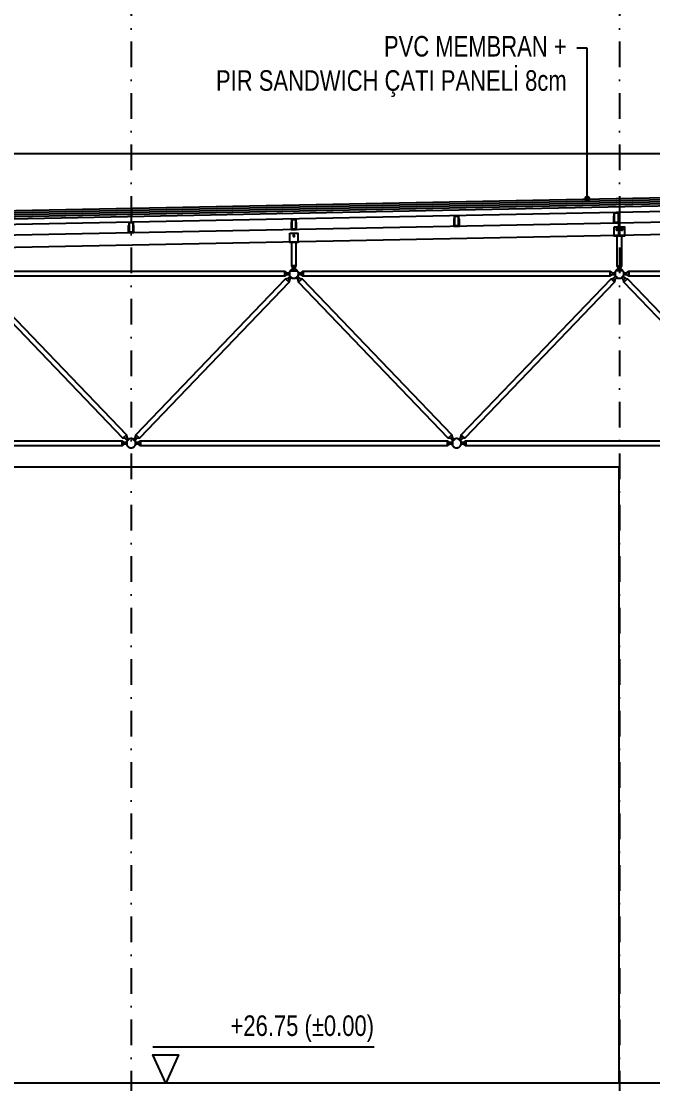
# Model space of a CAD drawing. Header units: centimetres. Extents: x 26569 to 160723, y -3143 to 14565.
# Drawn here: x 93445 to 94060, y -1607 to -573 of the extents above; entities that cross this region are included whole.
import ezdxf
from ezdxf import colors
from ezdxf.entities.mleader import LeaderData, LeaderLine
from ezdxf.math import Vec2, Vec3

# ---------------------------------------------------------------- set-up
doc = ezdxf.new("R2010")
doc.units = ezdxf.units.CM
doc.header["$LTSCALE"] = 100
doc.linetypes.add('DASHDOT2', pattern=[0.5, 0.25, -0.125, 0, -0.125])
doc.linetypes.add('HIDDEN', pattern=[9.525, 6.35, -3.175])
for name, color, linetype in [('A-ANNO-DIMS', 187, 'Continuous'), ('A-ANNO-GRID', 155, 'DASHDOT2'), ('A-ELEV-01', 255, 'Continuous'), ('A-ELEV-02', 253, 'Continuous'), ('A-FNSH-TILE', 63, 'Continuous'), ('A-WALL-INSL', 249, 'Continuous'), ('A-WALL-SNWPNL', 200, 'Continuous'), ('S-STEL', 3, 'Continuous')]:
    doc.layers.add(name, color=color, linetype=linetype)
doc.styles.add('Fields_100', font='act_simplex.shx', dxfattribs={"width": 0.8, "height": 20})
doc.linetypes.add('BATTING', pattern='A,0.00254,-2.54,[134,ltypeshp.shx,S=2.54,R=0,X=-2.54,Y=0],-5.08,[134,ltypeshp.shx,S=2.54,R=180,X=2.54,Y=0],-2.54', length=10.16254)

# ---------------------------------------------------------------- blocks, each defined once
blk = doc.blocks.new('_Dot')
at = {"color": 0, "linetype": 'ByBlock', "lineweight": -2}
blk.add_line((-0.5, 0), (-1, 0), dxfattribs=at)
at = {"color": 0, "linetype": 'ByBlock', "const_width": 0.5}
blk.add_lwpolyline([(-0.25, 0, 1), (0.25, 0, 1)], format="xyb", close=True, dxfattribs=at)

msp = doc.modelspace()

# ---------------------------------------------------------------- linework, layer by layer
msp.add_line((94027.08, -1606.52), (94027.08, -1006.52))
at = {"elevation": 0}
msp.add_lwpolyline([(92647.08, -1006.52), (94027.08, -1006.52)], dxfattribs=at)
at = {"layer": 'A-ANNO-DIMS', "elevation": 0}
msp.add_lwpolyline([(93788.42, -1571.52), (93573.28, -1571.52)], dxfattribs=at)
msp.add_lwpolyline([(93585.78, -1606.52), (93573.28, -1579.02), (93598.28, -1579.02)], close=True, dxfattribs=at)
at = {"layer": 'A-ANNO-GRID'}
for p, q in [((93552.1, -91.6), (93552.1, -1660.07)), ((94027.1, -91.6), (94027.1, -1660.07))]:
    msp.add_line(p, q, dxfattribs=at)
at = {"layer": 'A-ELEV-01'}
for points in [[(95452.08, -730.52), (92677.08, -786.02)], [(95293.24, -744), (92756.4, -794.74)], [(95293.24, -756), (92756.4, -806.74)], [(94026.58, -772.83), (94026.58, -769.33)], [(94027.58, -772.83), (94027.58, -769.33)]]:
    msp.add_lwpolyline(points, dxfattribs=at)
at = {"layer": 'A-ELEV-01', "linetype": 'HIDDEN', "ltscale": 0.05}
for points in [[(94026.58, -781.34), (94026.58, -772.83)], [(94027.58, -781.31), (94027.58, -772.83)]]:
    msp.add_lwpolyline(points, dxfattribs=at)
at = {"layer": 'A-ELEV-02'}
msp.add_line((92542.48, -701.52), (98361.68, -701.52), dxfattribs=at)
for points in [[(93866.64, -772.19), (93870.84, -772.19), (93870.84, -765.19), (93871.14, -765.19), (93871.14, -772.49), (93866.34, -772.49), (93866.34, -765.19), (93866.64, -765.19)], [(94022.08, -769.03), (94026.28, -769.03), (94026.28, -762.03), (94026.58, -762.03), (94026.58, -769.33), (94021.78, -769.33), (94021.78, -762.03), (94022.08, -762.03)], [(93549.98, -778.52), (93554.18, -778.52), (93554.18, -771.52), (93554.48, -771.52), (93554.48, -778.82), (93549.68, -778.82), (93549.68, -771.52), (93549.98, -771.52)], [(93708.31, -775.35), (93712.51, -775.35), (93712.51, -768.35), (93712.81, -768.35), (93712.81, -775.65), (93708.01, -775.65), (93708.01, -768.35), (93708.31, -768.35)], [(94022.08, -772.83), (94032.08, -772.83), (94032.08, -781.83), (94022.08, -781.83)], [(94025.28, -775.33), (94025.28, -775.31), (94025.27, -775.29), (94025.27, -775.28), (94025.27, -775.26), (94025.27, -775.25), (94025.27, -775.23), (94025.27, -775.21), (94025.26, -775.2), (94025.26, -775.18), (94025.26, -775.17), (94025.25, -775.15), (94025.25, -775.13), (94025.24, -775.12), (94025.24, -775.1), (94025.23, -775.08), (94025.23, -775.07), (94025.22, -775.05), (94025.21, -775.04), (94025.21, -775.02), (94025.2, -775), (94025.19, -774.99), (94025.18, -774.97), (94025.17, -774.96), (94025.16, -774.94), (94025.15, -774.93), (94025.14, -774.91), (94025.13, -774.9), (94025.12, -774.88), (94025.11, -774.87), (94025.1, -774.86), (94025.08, -774.84), (94025.07, -774.83), (94025.06, -774.82), (94025.04, -774.81), (94025.03, -774.79), (94025.02, -774.78), (94025, -774.77), (94024.99, -774.76), (94024.97, -774.75), (94024.96, -774.74), (94024.94, -774.73), (94024.93, -774.72), (94024.91, -774.71), (94024.9, -774.7), (94024.88, -774.7), (94024.87, -774.69), (94024.85, -774.68), (94024.83, -774.68), (94024.82, -774.67), (94024.8, -774.66), (94024.78, -774.66), (94024.77, -774.65), (94024.75, -774.65), (94024.74, -774.64), (94024.72, -774.64), (94024.7, -774.64), (94024.69, -774.63), (94024.67, -774.63), (94024.65, -774.63), (94024.64, -774.63), (94024.62, -774.63), (94024.61, -774.63), (94024.59, -774.63), (94024.58, -774.63), (94024.56, -774.63), (94024.54, -774.63), (94024.53, -774.63), (94024.51, -774.63), (94024.5, -774.63), (94024.48, -774.63), (94024.46, -774.63), (94024.45, -774.64), (94024.43, -774.64), (94024.42, -774.64), (94024.4, -774.65), (94024.38, -774.65), (94024.37, -774.66), (94024.35, -774.66), (94024.33, -774.67), (94024.32, -774.68), (94024.3, -774.68), (94024.29, -774.69), (94024.27, -774.7), (94024.25, -774.7), (94024.24, -774.71), (94024.22, -774.72), (94024.21, -774.73), (94024.19, -774.74), (94024.18, -774.75), (94024.16, -774.76), (94024.15, -774.77), (94024.13, -774.78), (94024.12, -774.79), (94024.11, -774.81), (94024.09, -774.82), (94024.08, -774.83), (94024.07, -774.84), (94024.06, -774.86), (94024.04, -774.87), (94024.03, -774.88), (94024.02, -774.9), (94024.01, -774.91), (94024, -774.93), (94023.99, -774.94), (94023.98, -774.96), (94023.97, -774.97), (94023.96, -774.99), (94023.95, -775), (94023.95, -775.02), (94023.94, -775.04), (94023.93, -775.05), (94023.92, -775.07), (94023.92, -775.08), (94023.91, -775.1), (94023.91, -775.12), (94023.9, -775.13), (94023.9, -775.15), (94023.89, -775.17), (94023.89, -775.18), (94023.89, -775.2), (94023.88, -775.21), (94023.88, -775.23), (94023.88, -775.25), (94023.88, -775.26), (94023.88, -775.28), (94023.88, -775.29), (94023.88, -775.31), (94023.88, -775.33), (94023.88, -775.34), (94023.88, -775.36), (94023.88, -775.37), (94023.88, -775.39), (94023.88, -775.41), (94023.88, -775.42), (94023.88, -775.44), (94023.89, -775.45), (94023.89, -775.47), (94023.89, -775.49), (94023.9, -775.5), (94023.9, -775.52), (94023.91, -775.54), (94023.91, -775.55), (94023.92, -775.57), (94023.92, -775.58), (94023.93, -775.6), (94023.94, -775.62), (94023.95, -775.63), (94023.95, -775.65), (94023.96, -775.66), (94023.97, -775.68), (94023.98, -775.69), (94023.99, -775.71), (94024, -775.72), (94024.01, -775.74), (94024.02, -775.75), (94024.03, -775.77), (94024.04, -775.78), (94024.06, -775.79), (94024.07, -775.81), (94024.08, -775.82), (94024.09, -775.83), (94024.11, -775.85), (94024.12, -775.86), (94024.13, -775.87), (94024.15, -775.88), (94024.16, -775.89), (94024.18, -775.9), (94024.19, -775.91), (94024.21, -775.92), (94024.22, -775.93), (94024.24, -775.94), (94024.25, -775.95), (94024.27, -775.96), (94024.29, -775.96), (94024.3, -775.97), (94024.32, -775.98), (94024.33, -775.98), (94024.35, -775.99), (94024.37, -775.99), (94024.38, -776), (94024.4, -776), (94024.42, -776.01), (94024.43, -776.01), (94024.45, -776.01), (94024.46, -776.02), (94024.48, -776.02), (94024.5, -776.02), (94024.51, -776.02), (94024.53, -776.02), (94024.54, -776.03), (94024.56, -776.03), (94024.58, -776.03), (94024.59, -776.03), (94024.61, -776.03), (94024.62, -776.02), (94024.64, -776.02), (94024.65, -776.02), (94024.67, -776.02), (94024.69, -776.02), (94024.7, -776.01), (94024.72, -776.01), (94024.74, -776.01), (94024.75, -776), (94024.77, -776), (94024.78, -775.99), (94024.8, -775.99), (94024.82, -775.98), (94024.83, -775.98), (94024.85, -775.97), (94024.87, -775.96), (94024.88, -775.96), (94024.9, -775.95), (94024.91, -775.94), (94024.93, -775.93), (94024.94, -775.92), (94024.96, -775.91), (94024.97, -775.9), (94024.99, -775.89), (94025, -775.88), (94025.02, -775.87), (94025.03, -775.86), (94025.04, -775.85), (94025.06, -775.83), (94025.07, -775.82), (94025.08, -775.81), (94025.1, -775.79), (94025.11, -775.78), (94025.12, -775.77), (94025.13, -775.75), (94025.14, -775.74), (94025.15, -775.72), (94025.16, -775.71), (94025.17, -775.69), (94025.18, -775.68), (94025.19, -775.66), (94025.2, -775.65), (94025.21, -775.63), (94025.21, -775.62), (94025.22, -775.6), (94025.23, -775.58), (94025.23, -775.57), (94025.24, -775.55), (94025.24, -775.54), (94025.25, -775.52), (94025.25, -775.5), (94025.26, -775.49), (94025.26, -775.47), (94025.26, -775.45), (94025.27, -775.44), (94025.27, -775.42), (94025.27, -775.41), (94025.27, -775.39), (94025.27, -775.37), (94025.27, -775.36), (94025.28, -775.34)], [(93706.41, -779.16), (93714.41, -779.16), (93714.41, -788.16), (93706.41, -788.16)], [(93711.11, -781.66), (93711.11, -781.64), (93711.11, -781.63), (93711.11, -781.61), (93711.11, -781.6), (93711.1, -781.58), (93711.1, -781.56), (93711.1, -781.55), (93711.1, -781.53), (93711.09, -781.52), (93711.09, -781.5), (93711.09, -781.48), (93711.08, -781.47), (93711.08, -781.45), (93711.07, -781.43), (93711.07, -781.42), (93711.06, -781.4), (93711.05, -781.39), (93711.05, -781.37), (93711.04, -781.35), (93711.03, -781.34), (93711.02, -781.32), (93711.01, -781.31), (93711, -781.29), (93710.99, -781.28), (93710.98, -781.26), (93710.97, -781.25), (93710.96, -781.23), (93710.95, -781.22), (93710.94, -781.2), (93710.93, -781.19), (93710.92, -781.18), (93710.9, -781.16), (93710.89, -781.15), (93710.88, -781.14), (93710.86, -781.13), (93710.85, -781.12), (93710.84, -781.1), (93710.82, -781.09), (93710.81, -781.08), (93710.79, -781.07), (93710.78, -781.06), (93710.76, -781.05), (93710.75, -781.05), (93710.73, -781.04), (93710.71, -781.03), (93710.7, -781.02), (93710.68, -781.02), (93710.67, -781.01), (93710.65, -781), (93710.63, -781), (93710.62, -780.99), (93710.6, -780.99), (93710.59, -780.98), (93710.57, -780.98), (93710.55, -780.97), (93710.54, -780.97), (93710.52, -780.97), (93710.5, -780.97), (93710.49, -780.96), (93710.47, -780.96), (93710.46, -780.96), (93710.44, -780.96), (93710.42, -780.96), (93710.41, -780.96), (93710.39, -780.96), (93710.38, -780.96), (93710.36, -780.96), (93710.35, -780.96), (93710.33, -780.96), (93710.31, -780.97), (93710.3, -780.97), (93710.28, -780.97), (93710.27, -780.97), (93710.25, -780.98), (93710.23, -780.98), (93710.22, -780.99), (93710.2, -780.99), (93710.18, -781), (93710.17, -781), (93710.15, -781.01), (93710.14, -781.02), (93710.12, -781.02), (93710.1, -781.03), (93710.09, -781.04), (93710.07, -781.05), (93710.06, -781.05), (93710.04, -781.06), (93710.03, -781.07), (93710.01, -781.08), (93710, -781.09), (93709.98, -781.1), (93709.97, -781.12), (93709.95, -781.13), (93709.94, -781.14), (93709.93, -781.15), (93709.91, -781.16), (93709.9, -781.18), (93709.89, -781.19), (93709.88, -781.2), (93709.87, -781.22), (93709.85, -781.23), (93709.84, -781.25), (93709.83, -781.26), (93709.82, -781.28), (93709.81, -781.29), (93709.8, -781.31), (93709.8, -781.32), (93709.79, -781.34), (93709.78, -781.35), (93709.77, -781.37), (93709.76, -781.39), (93709.76, -781.4), (93709.75, -781.42), (93709.75, -781.43), (93709.74, -781.45), (93709.74, -781.47), (93709.73, -781.48), (93709.73, -781.5), (93709.72, -781.52), (93709.72, -781.53), (93709.72, -781.55), (93709.72, -781.56), (93709.71, -781.58), (93709.71, -781.6), (93709.71, -781.61), (93709.71, -781.63), (93709.71, -781.64), (93709.71, -781.66), (93709.71, -781.68), (93709.71, -781.69), (93709.71, -781.71), (93709.71, -781.72), (93709.71, -781.74), (93709.72, -781.75), (93709.72, -781.77), (93709.72, -781.79), (93709.72, -781.8), (93709.73, -781.82), (93709.73, -781.84), (93709.74, -781.85), (93709.74, -781.87), (93709.75, -781.88), (93709.75, -781.9), (93709.76, -781.92), (93709.76, -781.93), (93709.77, -781.95), (93709.78, -781.97), (93709.79, -781.98), (93709.8, -782), (93709.8, -782.01), (93709.81, -782.03), (93709.82, -782.04), (93709.83, -782.06), (93709.84, -782.07), (93709.85, -782.09), (93709.87, -782.1), (93709.88, -782.11), (93709.89, -782.13), (93709.9, -782.14), (93709.91, -782.15), (93709.93, -782.17), (93709.94, -782.18), (93709.95, -782.19), (93709.97, -782.2), (93709.98, -782.21), (93710, -782.22), (93710.01, -782.24), (93710.03, -782.25), (93710.04, -782.26), (93710.06, -782.26), (93710.07, -782.27), (93710.09, -782.28), (93710.1, -782.29), (93710.12, -782.3), (93710.14, -782.3), (93710.15, -782.31), (93710.17, -782.32), (93710.18, -782.32), (93710.2, -782.33), (93710.22, -782.33), (93710.23, -782.34), (93710.25, -782.34), (93710.27, -782.34), (93710.28, -782.35), (93710.3, -782.35), (93710.31, -782.35), (93710.33, -782.36), (93710.35, -782.36), (93710.36, -782.36), (93710.38, -782.36), (93710.39, -782.36), (93710.41, -782.36), (93710.42, -782.36), (93710.44, -782.36), (93710.46, -782.36), (93710.47, -782.36), (93710.49, -782.36), (93710.5, -782.35), (93710.52, -782.35), (93710.54, -782.35), (93710.55, -782.34), (93710.57, -782.34), (93710.59, -782.34), (93710.6, -782.33), (93710.62, -782.33), (93710.63, -782.32), (93710.65, -782.32), (93710.67, -782.31), (93710.68, -782.3), (93710.7, -782.3), (93710.71, -782.29), (93710.73, -782.28), (93710.75, -782.27), (93710.76, -782.26), (93710.78, -782.26), (93710.79, -782.25), (93710.81, -782.24), (93710.82, -782.22), (93710.84, -782.21), (93710.85, -782.2), (93710.86, -782.19), (93710.88, -782.18), (93710.89, -782.17), (93710.9, -782.15), (93710.92, -782.14), (93710.93, -782.13), (93710.94, -782.11), (93710.95, -782.1), (93710.96, -782.09), (93710.97, -782.07), (93710.98, -782.06), (93710.99, -782.04), (93711, -782.03), (93711.01, -782.01), (93711.02, -782), (93711.03, -781.98), (93711.04, -781.97), (93711.05, -781.95), (93711.05, -781.93), (93711.06, -781.92), (93711.07, -781.9), (93711.07, -781.88), (93711.08, -781.87), (93711.08, -781.85), (93711.09, -781.84), (93711.09, -781.82), (93711.09, -781.8), (93711.1, -781.79), (93711.1, -781.77), (93711.1, -781.75), (93711.1, -781.74), (93711.11, -781.72), (93711.11, -781.71), (93711.11, -781.69), (93711.11, -781.68)], [(93714.91, -818.52), (93714.91, -818.42), (93714.9, -818.32), (93714.9, -818.22), (93714.89, -818.12), (93714.88, -818.01), (93714.87, -817.91), (93714.85, -817.81), (93714.83, -817.7), (93714.81, -817.6), (93714.79, -817.49), (93714.76, -817.39), (93714.74, -817.28), (93714.7, -817.18), (93714.67, -817.07), (93714.63, -816.97), (93714.59, -816.87), (93714.55, -816.76), (93714.51, -816.66), (93714.46, -816.56), (93714.41, -816.45), (93714.35, -816.35), (93714.3, -816.25), (93714.24, -816.16), (93714.18, -816.06), (93714.11, -815.96), (93714.04, -815.87), (93713.97, -815.78), (93713.9, -815.69), (93713.83, -815.6), (93713.75, -815.51), (93713.67, -815.42), (93713.59, -815.34), (93713.51, -815.26), (93713.42, -815.18), (93713.33, -815.1), (93713.25, -815.03), (93713.15, -814.96), (93713.06, -814.89), (93712.97, -814.82), (93712.87, -814.75), (93712.77, -814.69), (93712.68, -814.63), (93712.58, -814.58), (93712.48, -814.52), (93712.37, -814.47), (93712.27, -814.43), (93712.17, -814.38), (93712.07, -814.34), (93711.96, -814.3), (93711.86, -814.26), (93711.75, -814.23), (93711.65, -814.2), (93711.54, -814.17), (93711.44, -814.14), (93711.33, -814.12), (93711.23, -814.1), (93711.12, -814.08), (93711.02, -814.06), (93710.92, -814.05), (93710.81, -814.04), (93710.71, -814.03), (93710.61, -814.03), (93710.51, -814.02), (93710.41, -814.02), (93710.31, -814.02), (93710.21, -814.03), (93710.11, -814.03), (93710, -814.04), (93709.9, -814.05), (93709.8, -814.06), (93709.69, -814.08), (93709.59, -814.1), (93709.49, -814.12), (93709.38, -814.14), (93709.28, -814.17), (93709.17, -814.2), (93709.07, -814.23), (93708.96, -814.26), (93708.86, -814.3), (93708.75, -814.34), (93708.65, -814.38), (93708.55, -814.43), (93708.44, -814.47), (93708.34, -814.52), (93708.24, -814.58), (93708.14, -814.63), (93708.04, -814.69), (93707.95, -814.75), (93707.85, -814.82), (93707.76, -814.89), (93707.66, -814.96), (93707.57, -815.03), (93707.48, -815.1), (93707.4, -815.18), (93707.31, -815.26), (93707.23, -815.34), (93707.15, -815.42), (93707.07, -815.51), (93706.99, -815.6), (93706.92, -815.69), (93706.84, -815.78), (93706.77, -815.87), (93706.71, -815.96), (93706.64, -816.06), (93706.58, -816.16), (93706.52, -816.25), (93706.47, -816.35), (93706.41, -816.45), (93706.36, -816.56), (93706.31, -816.66), (93706.27, -816.76), (93706.22, -816.87), (93706.19, -816.97), (93706.15, -817.07), (93706.11, -817.18), (93706.08, -817.28), (93706.05, -817.39), (93706.03, -817.49), (93706, -817.6), (93705.98, -817.7), (93705.97, -817.81), (93705.95, -817.91), (93705.94, -818.01), (93705.93, -818.12), (93705.92, -818.22), (93705.91, -818.32), (93705.91, -818.42), (93705.91, -818.52), (93705.91, -818.62), (93705.91, -818.72), (93705.92, -818.82), (93705.93, -818.93), (93705.94, -819.03), (93705.95, -819.13), (93705.97, -819.24), (93705.98, -819.34), (93706, -819.44), (93706.03, -819.55), (93706.05, -819.65), (93706.08, -819.76), (93706.11, -819.86), (93706.15, -819.97), (93706.19, -820.07), (93706.22, -820.18), (93706.27, -820.28), (93706.31, -820.38), (93706.36, -820.49), (93706.41, -820.59), (93706.47, -820.69), (93706.52, -820.79), (93706.58, -820.89), (93706.64, -820.98), (93706.71, -821.08), (93706.77, -821.17), (93706.84, -821.27), (93706.92, -821.36), (93706.99, -821.45), (93707.07, -821.53), (93707.15, -821.62), (93707.23, -821.7), (93707.31, -821.78), (93707.4, -821.86), (93707.48, -821.94), (93707.57, -822.02), (93707.66, -822.09), (93707.76, -822.16), (93707.85, -822.22), (93707.95, -822.29), (93708.04, -822.35), (93708.14, -822.41), (93708.24, -822.47), (93708.34, -822.52), (93708.44, -822.57), (93708.55, -822.62), (93708.65, -822.66), (93708.75, -822.71), (93708.86, -822.75), (93708.96, -822.78), (93709.07, -822.82), (93709.17, -822.85), (93709.28, -822.88), (93709.38, -822.9), (93709.49, -822.93), (93709.59, -822.95), (93709.69, -822.96), (93709.8, -822.98), (93709.9, -822.99), (93710, -823), (93710.11, -823.01), (93710.21, -823.02), (93710.31, -823.02), (93710.41, -823.02), (93710.51, -823.02), (93710.61, -823.02), (93710.71, -823.01), (93710.81, -823), (93710.92, -822.99), (93711.02, -822.98), (93711.12, -822.96), (93711.23, -822.95), (93711.33, -822.93), (93711.44, -822.9), (93711.54, -822.88), (93711.65, -822.85), (93711.75, -822.82), (93711.86, -822.78), (93711.96, -822.75), (93712.07, -822.71), (93712.17, -822.66), (93712.27, -822.62), (93712.37, -822.57), (93712.48, -822.52), (93712.58, -822.47), (93712.68, -822.41), (93712.77, -822.35), (93712.87, -822.29), (93712.97, -822.22), (93713.06, -822.16), (93713.15, -822.09), (93713.25, -822.02), (93713.33, -821.94), (93713.42, -821.86), (93713.51, -821.78), (93713.59, -821.7), (93713.67, -821.62), (93713.75, -821.53), (93713.83, -821.45), (93713.9, -821.36), (93713.97, -821.27), (93714.04, -821.17), (93714.11, -821.08), (93714.18, -820.98), (93714.24, -820.89), (93714.3, -820.79), (93714.35, -820.69), (93714.41, -820.59), (93714.46, -820.49), (93714.51, -820.38), (93714.55, -820.28), (93714.59, -820.18), (93714.63, -820.07), (93714.67, -819.97), (93714.7, -819.86), (93714.74, -819.76), (93714.76, -819.65), (93714.79, -819.55), (93714.81, -819.44), (93714.83, -819.34), (93714.85, -819.24), (93714.87, -819.13), (93714.88, -819.03), (93714.89, -818.93), (93714.9, -818.82), (93714.9, -818.72), (93714.91, -818.62)], [(94031.58, -818.52), (94031.57, -818.42), (94031.57, -818.32), (94031.57, -818.22), (94031.56, -818.12), (94031.55, -818.01), (94031.53, -817.91), (94031.52, -817.81), (94031.5, -817.7), (94031.48, -817.6), (94031.46, -817.49), (94031.43, -817.39), (94031.4, -817.28), (94031.37, -817.18), (94031.34, -817.07), (94031.3, -816.97), (94031.26, -816.87), (94031.22, -816.76), (94031.17, -816.66), (94031.12, -816.56), (94031.07, -816.45), (94031.02, -816.35), (94030.96, -816.25), (94030.9, -816.16), (94030.84, -816.06), (94030.78, -815.96), (94030.71, -815.87), (94030.64, -815.78), (94030.57, -815.69), (94030.49, -815.6), (94030.42, -815.51), (94030.34, -815.42), (94030.26, -815.34), (94030.17, -815.26), (94030.09, -815.18), (94030, -815.1), (94029.91, -815.03), (94029.82, -814.96), (94029.73, -814.89), (94029.63, -814.82), (94029.54, -814.75), (94029.44, -814.69), (94029.34, -814.63), (94029.24, -814.58), (94029.14, -814.52), (94029.04, -814.47), (94028.94, -814.43), (94028.84, -814.38), (94028.73, -814.34), (94028.63, -814.3), (94028.52, -814.26), (94028.42, -814.23), (94028.31, -814.2), (94028.21, -814.17), (94028.1, -814.14), (94028, -814.12), (94027.89, -814.1), (94027.79, -814.08), (94027.69, -814.06), (94027.58, -814.05), (94027.48, -814.04), (94027.38, -814.03), (94027.28, -814.03), (94027.18, -814.02), (94027.08, -814.02), (94026.98, -814.02), (94026.88, -814.03), (94026.77, -814.03), (94026.67, -814.04), (94026.57, -814.05), (94026.47, -814.06), (94026.36, -814.08), (94026.26, -814.1), (94026.15, -814.12), (94026.05, -814.14), (94025.94, -814.17), (94025.84, -814.2), (94025.73, -814.23), (94025.63, -814.26), (94025.52, -814.3), (94025.42, -814.34), (94025.32, -814.38), (94025.21, -814.43), (94025.11, -814.47), (94025.01, -814.52), (94024.91, -814.58), (94024.81, -814.63), (94024.71, -814.69), (94024.61, -814.75), (94024.52, -814.82), (94024.42, -814.89), (94024.33, -814.96), (94024.24, -815.03), (94024.15, -815.1), (94024.06, -815.18), (94023.98, -815.26), (94023.89, -815.34), (94023.81, -815.42), (94023.73, -815.51), (94023.66, -815.6), (94023.58, -815.69), (94023.51, -815.78), (94023.44, -815.87), (94023.37, -815.96), (94023.31, -816.06), (94023.25, -816.16), (94023.19, -816.25), (94023.13, -816.35), (94023.08, -816.45), (94023.03, -816.56), (94022.98, -816.66), (94022.93, -816.76), (94022.89, -816.87), (94022.85, -816.97), (94022.81, -817.07), (94022.78, -817.18), (94022.75, -817.28), (94022.72, -817.39), (94022.69, -817.49), (94022.67, -817.6), (94022.65, -817.7), (94022.63, -817.81), (94022.62, -817.91), (94022.6, -818.01), (94022.59, -818.12), (94022.59, -818.22), (94022.58, -818.32), (94022.58, -818.42), (94022.58, -818.52), (94022.58, -818.62), (94022.58, -818.72), (94022.59, -818.82), (94022.59, -818.93), (94022.6, -819.03), (94022.62, -819.13), (94022.63, -819.24), (94022.65, -819.34), (94022.67, -819.44), (94022.69, -819.55), (94022.72, -819.65), (94022.75, -819.76), (94022.78, -819.86), (94022.81, -819.97), (94022.85, -820.07), (94022.89, -820.18), (94022.93, -820.28), (94022.98, -820.38), (94023.03, -820.49), (94023.08, -820.59), (94023.13, -820.69), (94023.19, -820.79), (94023.25, -820.89), (94023.31, -820.98), (94023.37, -821.08), (94023.44, -821.17), (94023.51, -821.27), (94023.58, -821.36), (94023.66, -821.45), (94023.73, -821.53), (94023.81, -821.62), (94023.89, -821.7), (94023.98, -821.78), (94024.06, -821.86), (94024.15, -821.94), (94024.24, -822.02), (94024.33, -822.09), (94024.42, -822.16), (94024.52, -822.22), (94024.61, -822.29), (94024.71, -822.35), (94024.81, -822.41), (94024.91, -822.47), (94025.01, -822.52), (94025.11, -822.57), (94025.21, -822.62), (94025.32, -822.66), (94025.42, -822.71), (94025.52, -822.75), (94025.63, -822.78), (94025.73, -822.82), (94025.84, -822.85), (94025.94, -822.88), (94026.05, -822.9), (94026.15, -822.93), (94026.26, -822.95), (94026.36, -822.96), (94026.47, -822.98), (94026.57, -822.99), (94026.67, -823), (94026.77, -823.01), (94026.88, -823.02), (94026.98, -823.02), (94027.08, -823.02), (94027.18, -823.02), (94027.28, -823.02), (94027.38, -823.01), (94027.48, -823), (94027.58, -822.99), (94027.69, -822.98), (94027.79, -822.96), (94027.89, -822.95), (94028, -822.93), (94028.1, -822.9), (94028.21, -822.88), (94028.31, -822.85), (94028.42, -822.82), (94028.52, -822.78), (94028.63, -822.75), (94028.73, -822.71), (94028.84, -822.66), (94028.94, -822.62), (94029.04, -822.57), (94029.14, -822.52), (94029.24, -822.47), (94029.34, -822.41), (94029.44, -822.35), (94029.54, -822.29), (94029.63, -822.22), (94029.73, -822.16), (94029.82, -822.09), (94029.91, -822.02), (94030, -821.94), (94030.09, -821.86), (94030.17, -821.78), (94030.26, -821.7), (94030.34, -821.62), (94030.42, -821.53), (94030.49, -821.45), (94030.57, -821.36), (94030.64, -821.27), (94030.71, -821.17), (94030.78, -821.08), (94030.84, -820.98), (94030.9, -820.89), (94030.96, -820.79), (94031.02, -820.69), (94031.07, -820.59), (94031.12, -820.49), (94031.17, -820.38), (94031.22, -820.28), (94031.26, -820.18), (94031.3, -820.07), (94031.34, -819.97), (94031.37, -819.86), (94031.4, -819.76), (94031.43, -819.65), (94031.46, -819.55), (94031.48, -819.44), (94031.5, -819.34), (94031.52, -819.24), (94031.53, -819.13), (94031.55, -819.03), (94031.56, -818.93), (94031.57, -818.82), (94031.57, -818.72), (94031.57, -818.62)], [(93397.3, -820.79), (93399.38, -822.95), (93401.79, -823.42), (93547.52, -975.28), (93547.88, -977.71), (93549.96, -979.87), (93548.52, -981.26), (93546.44, -979.09), (93544.03, -978.63), (93398.3, -826.76), (93397.94, -824.34), (93395.86, -822.17)], [(93554.19, -979.87), (93556.27, -977.71), (93556.63, -975.28), (93702.37, -823.42), (93704.77, -822.95), (93706.85, -820.79), (93708.29, -822.17), (93706.21, -824.34), (93705.85, -826.76), (93560.12, -978.63), (93557.71, -979.09), (93555.64, -981.26)], [(93713.97, -820.79), (93716.05, -822.95), (93718.45, -823.42), (93864.18, -975.28), (93864.55, -977.71), (93866.63, -979.87), (93865.18, -981.26), (93863.1, -979.09), (93860.7, -978.63), (93714.97, -826.76), (93714.6, -824.34), (93712.53, -822.17)], [(93870.86, -979.87), (93872.94, -977.71), (93873.3, -975.28), (94019.03, -823.42), (94021.44, -822.95), (94023.52, -820.79), (94024.96, -822.17), (94022.88, -824.34), (94022.52, -826.76), (93876.79, -978.63), (93874.38, -979.09), (93872.3, -981.26)], [(94030.64, -820.79), (94032.71, -822.95), (94035.12, -823.42), (94180.85, -975.28), (94181.21, -977.71), (94183.29, -979.87), (94181.85, -981.26), (94179.77, -979.09), (94177.37, -978.63), (94031.63, -826.76), (94031.27, -824.34), (94029.19, -822.17)], [(93556.58, -983.52), (93556.57, -983.42), (93556.57, -983.32), (93556.57, -983.22), (93556.56, -983.12), (93556.55, -983.01), (93556.53, -982.91), (93556.52, -982.81), (93556.5, -982.7), (93556.48, -982.6), (93556.46, -982.49), (93556.43, -982.39), (93556.4, -982.28), (93556.37, -982.18), (93556.34, -982.07), (93556.3, -981.97), (93556.26, -981.87), (93556.22, -981.76), (93556.17, -981.66), (93556.12, -981.56), (93556.07, -981.45), (93556.02, -981.35), (93555.96, -981.25), (93555.9, -981.16), (93555.84, -981.06), (93555.78, -980.96), (93555.71, -980.87), (93555.64, -980.78), (93555.57, -980.69), (93555.49, -980.6), (93555.42, -980.51), (93555.34, -980.42), (93555.26, -980.34), (93555.17, -980.26), (93555.09, -980.18), (93555, -980.1), (93554.91, -980.03), (93554.82, -979.96), (93554.73, -979.89), (93554.63, -979.82), (93554.54, -979.75), (93554.44, -979.69), (93554.34, -979.63), (93554.24, -979.58), (93554.14, -979.52), (93554.04, -979.47), (93553.94, -979.43), (93553.84, -979.38), (93553.73, -979.34), (93553.63, -979.3), (93553.52, -979.26), (93553.42, -979.23), (93553.31, -979.2), (93553.21, -979.17), (93553.1, -979.14), (93553, -979.12), (93552.89, -979.1), (93552.79, -979.08), (93552.69, -979.06), (93552.58, -979.05), (93552.48, -979.04), (93552.38, -979.03), (93552.28, -979.03), (93552.18, -979.02), (93552.08, -979.02), (93551.98, -979.02), (93551.88, -979.03), (93551.77, -979.03), (93551.67, -979.04), (93551.57, -979.05), (93551.47, -979.06), (93551.36, -979.08), (93551.26, -979.1), (93551.15, -979.12), (93551.05, -979.14), (93550.94, -979.17), (93550.84, -979.2), (93550.73, -979.23), (93550.63, -979.26), (93550.52, -979.3), (93550.42, -979.34), (93550.32, -979.38), (93550.21, -979.43), (93550.11, -979.47), (93550.01, -979.52), (93549.91, -979.58), (93549.81, -979.63), (93549.71, -979.69), (93549.61, -979.75), (93549.52, -979.82), (93549.42, -979.89), (93549.33, -979.96), (93549.24, -980.03), (93549.15, -980.1), (93549.06, -980.18), (93548.98, -980.26), (93548.89, -980.34), (93548.81, -980.42), (93548.73, -980.51), (93548.66, -980.6), (93548.58, -980.69), (93548.51, -980.78), (93548.44, -980.87), (93548.37, -980.96), (93548.31, -981.06), (93548.25, -981.16), (93548.19, -981.25), (93548.13, -981.35), (93548.08, -981.45), (93548.03, -981.56), (93547.98, -981.66), (93547.93, -981.76), (93547.89, -981.87), (93547.85, -981.97), (93547.81, -982.07), (93547.78, -982.18), (93547.75, -982.28), (93547.72, -982.39), (93547.69, -982.49), (93547.67, -982.6), (93547.65, -982.7), (93547.63, -982.81), (93547.62, -982.91), (93547.6, -983.01), (93547.59, -983.12), (93547.59, -983.22), (93547.58, -983.32), (93547.58, -983.42), (93547.58, -983.52), (93547.58, -983.62), (93547.58, -983.72), (93547.59, -983.82), (93547.59, -983.93), (93547.6, -984.03), (93547.62, -984.13), (93547.63, -984.24), (93547.65, -984.34), (93547.67, -984.44), (93547.69, -984.55), (93547.72, -984.65), (93547.75, -984.76), (93547.78, -984.86), (93547.81, -984.97), (93547.85, -985.07), (93547.89, -985.18), (93547.93, -985.28), (93547.98, -985.38), (93548.03, -985.49), (93548.08, -985.59), (93548.13, -985.69), (93548.19, -985.79), (93548.25, -985.89), (93548.31, -985.98), (93548.37, -986.08), (93548.44, -986.17), (93548.51, -986.27), (93548.58, -986.36), (93548.66, -986.45), (93548.73, -986.53), (93548.81, -986.62), (93548.89, -986.7), (93548.98, -986.78), (93549.06, -986.86), (93549.15, -986.94), (93549.24, -987.02), (93549.33, -987.09), (93549.42, -987.16), (93549.52, -987.22), (93549.61, -987.29), (93549.71, -987.35), (93549.81, -987.41), (93549.91, -987.47), (93550.01, -987.52), (93550.11, -987.57), (93550.21, -987.62), (93550.32, -987.66), (93550.42, -987.71), (93550.52, -987.75), (93550.63, -987.78), (93550.73, -987.82), (93550.84, -987.85), (93550.94, -987.88), (93551.05, -987.9), (93551.15, -987.93), (93551.26, -987.95), (93551.36, -987.96), (93551.47, -987.98), (93551.57, -987.99), (93551.67, -988), (93551.77, -988.01), (93551.88, -988.02), (93551.98, -988.02), (93552.08, -988.02), (93552.18, -988.02), (93552.28, -988.02), (93552.38, -988.01), (93552.48, -988), (93552.58, -987.99), (93552.69, -987.98), (93552.79, -987.96), (93552.89, -987.95), (93553, -987.93), (93553.1, -987.9), (93553.21, -987.88), (93553.31, -987.85), (93553.42, -987.82), (93553.52, -987.78), (93553.63, -987.75), (93553.73, -987.71), (93553.84, -987.66), (93553.94, -987.62), (93554.04, -987.57), (93554.14, -987.52), (93554.24, -987.47), (93554.34, -987.41), (93554.44, -987.35), (93554.54, -987.29), (93554.63, -987.22), (93554.73, -987.16), (93554.82, -987.09), (93554.91, -987.02), (93555, -986.94), (93555.09, -986.86), (93555.17, -986.78), (93555.26, -986.7), (93555.34, -986.62), (93555.42, -986.53), (93555.49, -986.45), (93555.57, -986.36), (93555.64, -986.27), (93555.71, -986.17), (93555.78, -986.08), (93555.84, -985.98), (93555.9, -985.89), (93555.96, -985.79), (93556.02, -985.69), (93556.07, -985.59), (93556.12, -985.49), (93556.17, -985.38), (93556.22, -985.28), (93556.26, -985.18), (93556.3, -985.07), (93556.34, -984.97), (93556.37, -984.86), (93556.4, -984.76), (93556.43, -984.65), (93556.46, -984.55), (93556.48, -984.44), (93556.5, -984.34), (93556.52, -984.24), (93556.53, -984.13), (93556.55, -984.03), (93556.56, -983.93), (93556.57, -983.82), (93556.57, -983.72), (93556.57, -983.62)], [(93873.24, -983.52), (93873.24, -983.42), (93873.24, -983.32), (93873.23, -983.22), (93873.22, -983.12), (93873.21, -983.01), (93873.2, -982.91), (93873.19, -982.81), (93873.17, -982.7), (93873.15, -982.6), (93873.12, -982.49), (93873.1, -982.39), (93873.07, -982.28), (93873.04, -982.18), (93873, -982.07), (93872.97, -981.97), (93872.93, -981.87), (93872.88, -981.76), (93872.84, -981.66), (93872.79, -981.56), (93872.74, -981.45), (93872.69, -981.35), (93872.63, -981.25), (93872.57, -981.16), (93872.51, -981.06), (93872.44, -980.96), (93872.38, -980.87), (93872.31, -980.78), (93872.24, -980.69), (93872.16, -980.6), (93872.08, -980.51), (93872.01, -980.42), (93871.92, -980.34), (93871.84, -980.26), (93871.76, -980.18), (93871.67, -980.1), (93871.58, -980.03), (93871.49, -979.96), (93871.39, -979.89), (93871.3, -979.82), (93871.2, -979.75), (93871.11, -979.69), (93871.01, -979.63), (93870.91, -979.58), (93870.81, -979.52), (93870.71, -979.47), (93870.61, -979.43), (93870.5, -979.38), (93870.4, -979.34), (93870.29, -979.3), (93870.19, -979.26), (93870.09, -979.23), (93869.98, -979.2), (93869.88, -979.17), (93869.77, -979.14), (93869.67, -979.12), (93869.56, -979.1), (93869.46, -979.08), (93869.35, -979.06), (93869.25, -979.05), (93869.15, -979.04), (93869.04, -979.03), (93868.94, -979.03), (93868.84, -979.02), (93868.74, -979.02), (93868.64, -979.02), (93868.54, -979.03), (93868.44, -979.03), (93868.34, -979.04), (93868.24, -979.05), (93868.13, -979.06), (93868.03, -979.08), (93867.92, -979.1), (93867.82, -979.12), (93867.71, -979.14), (93867.61, -979.17), (93867.5, -979.2), (93867.4, -979.23), (93867.29, -979.26), (93867.19, -979.3), (93867.09, -979.34), (93866.98, -979.38), (93866.88, -979.43), (93866.78, -979.47), (93866.68, -979.52), (93866.57, -979.58), (93866.48, -979.63), (93866.38, -979.69), (93866.28, -979.75), (93866.18, -979.82), (93866.09, -979.89), (93866, -979.96), (93865.91, -980.03), (93865.82, -980.1), (93865.73, -980.18), (93865.64, -980.26), (93865.56, -980.34), (93865.48, -980.42), (93865.4, -980.51), (93865.32, -980.6), (93865.25, -980.69), (93865.18, -980.78), (93865.11, -980.87), (93865.04, -980.96), (93864.98, -981.06), (93864.91, -981.16), (93864.86, -981.25), (93864.8, -981.35), (93864.75, -981.45), (93864.69, -981.56), (93864.65, -981.66), (93864.6, -981.76), (93864.56, -981.87), (93864.52, -981.97), (93864.48, -982.07), (93864.45, -982.18), (93864.42, -982.28), (93864.39, -982.39), (93864.36, -982.49), (93864.34, -982.6), (93864.32, -982.7), (93864.3, -982.81), (93864.28, -982.91), (93864.27, -983.01), (93864.26, -983.12), (93864.25, -983.22), (93864.25, -983.32), (93864.24, -983.42), (93864.24, -983.52), (93864.24, -983.62), (93864.25, -983.72), (93864.25, -983.82), (93864.26, -983.93), (93864.27, -984.03), (93864.28, -984.13), (93864.3, -984.24), (93864.32, -984.34), (93864.34, -984.44), (93864.36, -984.55), (93864.39, -984.65), (93864.42, -984.76), (93864.45, -984.86), (93864.48, -984.97), (93864.52, -985.07), (93864.56, -985.18), (93864.6, -985.28), (93864.65, -985.38), (93864.69, -985.49), (93864.75, -985.59), (93864.8, -985.69), (93864.86, -985.79), (93864.91, -985.89), (93864.98, -985.98), (93865.04, -986.08), (93865.11, -986.17), (93865.18, -986.27), (93865.25, -986.36), (93865.32, -986.45), (93865.4, -986.53), (93865.48, -986.62), (93865.56, -986.7), (93865.64, -986.78), (93865.73, -986.86), (93865.82, -986.94), (93865.91, -987.02), (93866, -987.09), (93866.09, -987.16), (93866.18, -987.22), (93866.28, -987.29), (93866.38, -987.35), (93866.48, -987.41), (93866.57, -987.47), (93866.68, -987.52), (93866.78, -987.57), (93866.88, -987.62), (93866.98, -987.66), (93867.09, -987.71), (93867.19, -987.75), (93867.29, -987.78), (93867.4, -987.82), (93867.5, -987.85), (93867.61, -987.88), (93867.71, -987.9), (93867.82, -987.93), (93867.92, -987.95), (93868.03, -987.96), (93868.13, -987.98), (93868.24, -987.99), (93868.34, -988), (93868.44, -988.01), (93868.54, -988.02), (93868.64, -988.02), (93868.74, -988.02), (93868.84, -988.02), (93868.94, -988.02), (93869.04, -988.01), (93869.15, -988), (93869.25, -987.99), (93869.35, -987.98), (93869.46, -987.96), (93869.56, -987.95), (93869.67, -987.93), (93869.77, -987.9), (93869.88, -987.88), (93869.98, -987.85), (93870.09, -987.82), (93870.19, -987.78), (93870.29, -987.75), (93870.4, -987.71), (93870.5, -987.66), (93870.61, -987.62), (93870.71, -987.57), (93870.81, -987.52), (93870.91, -987.47), (93871.01, -987.41), (93871.11, -987.35), (93871.2, -987.29), (93871.3, -987.22), (93871.39, -987.16), (93871.49, -987.09), (93871.58, -987.02), (93871.67, -986.94), (93871.76, -986.86), (93871.84, -986.78), (93871.92, -986.7), (93872.01, -986.62), (93872.08, -986.53), (93872.16, -986.45), (93872.24, -986.36), (93872.31, -986.27), (93872.38, -986.17), (93872.44, -986.08), (93872.51, -985.98), (93872.57, -985.89), (93872.63, -985.79), (93872.69, -985.69), (93872.74, -985.59), (93872.79, -985.49), (93872.84, -985.38), (93872.88, -985.28), (93872.93, -985.18), (93872.97, -985.07), (93873, -984.97), (93873.04, -984.86), (93873.07, -984.76), (93873.1, -984.65), (93873.12, -984.55), (93873.15, -984.44), (93873.17, -984.34), (93873.19, -984.24), (93873.2, -984.13), (93873.21, -984.03), (93873.22, -983.93), (93873.23, -983.82), (93873.24, -983.72), (93873.24, -983.62)]]:
    msp.add_lwpolyline(points, close=True, dxfattribs=at)
for points in [[(94022.08, -763.33), (94021.78, -763.33)], [(94022.08, -764.73), (94021.78, -764.73)], [(94026.58, -763.33), (94026.28, -763.33)], [(94026.58, -764.73), (94026.28, -764.73)], [(93549.98, -772.82), (93549.68, -772.82)], [(93549.98, -774.22), (93549.68, -774.22)], [(93554.48, -772.82), (93554.18, -772.82)], [(93554.48, -774.22), (93554.18, -774.22)], [(93708.31, -769.65), (93708.01, -769.65)], [(93708.31, -771.05), (93708.01, -771.05)], [(93712.81, -769.65), (93712.51, -769.65)], [(93712.81, -771.05), (93712.51, -771.05)], [(93866.64, -766.49), (93866.34, -766.49)], [(93866.64, -767.89), (93866.34, -767.89)], [(93871.14, -766.49), (93870.84, -766.49)], [(93871.14, -767.89), (93870.84, -767.89)], [(94029.28, -774.63), (94029.26, -774.63), (94029.24, -774.63), (94029.23, -774.63), (94029.21, -774.63), (94029.2, -774.63), (94029.18, -774.63), (94029.16, -774.63), (94029.15, -774.64), (94029.13, -774.64), (94029.12, -774.64), (94029.1, -774.65), (94029.08, -774.65), (94029.07, -774.66), (94029.05, -774.66), (94029.03, -774.67), (94029.02, -774.68), (94029, -774.68), (94028.99, -774.69), (94028.97, -774.7), (94028.95, -774.7), (94028.94, -774.71), (94028.92, -774.72), (94028.91, -774.73), (94028.89, -774.74), (94028.88, -774.75), (94028.86, -774.76), (94028.85, -774.77), (94028.83, -774.78), (94028.82, -774.79), (94028.81, -774.81), (94028.79, -774.82), (94028.78, -774.83), (94028.77, -774.84), (94028.76, -774.86), (94028.74, -774.87), (94028.73, -774.88), (94028.72, -774.9), (94028.71, -774.91), (94028.7, -774.93), (94028.69, -774.94), (94028.68, -774.96), (94028.67, -774.97), (94028.66, -774.99), (94028.65, -775), (94028.65, -775.02), (94028.64, -775.04), (94028.63, -775.05), (94028.62, -775.07), (94028.62, -775.08), (94028.61, -775.1), (94028.61, -775.12), (94028.6, -775.13), (94028.6, -775.15), (94028.59, -775.17), (94028.59, -775.18), (94028.59, -775.2), (94028.58, -775.21), (94028.58, -775.23), (94028.58, -775.25), (94028.58, -775.26), (94028.58, -775.28), (94028.58, -775.29), (94028.58, -775.31), (94028.58, -775.33), (94028.58, -775.34), (94028.58, -775.36), (94028.58, -775.37), (94028.58, -775.39), (94028.58, -775.41), (94028.58, -775.42), (94028.58, -775.44), (94028.59, -775.45), (94028.59, -775.47), (94028.59, -775.49), (94028.6, -775.5), (94028.6, -775.52), (94028.61, -775.54), (94028.61, -775.55), (94028.62, -775.57), (94028.62, -775.58), (94028.63, -775.6), (94028.64, -775.62), (94028.65, -775.63), (94028.65, -775.65), (94028.66, -775.66), (94028.67, -775.68), (94028.68, -775.69), (94028.69, -775.71), (94028.7, -775.72), (94028.71, -775.74), (94028.72, -775.75), (94028.73, -775.77), (94028.74, -775.78), (94028.76, -775.79), (94028.77, -775.81), (94028.78, -775.82), (94028.79, -775.83), (94028.81, -775.85), (94028.82, -775.86), (94028.83, -775.87), (94028.85, -775.88), (94028.86, -775.89), (94028.88, -775.9), (94028.89, -775.91), (94028.91, -775.92), (94028.92, -775.93), (94028.94, -775.94), (94028.95, -775.95), (94028.97, -775.96), (94028.99, -775.96), (94029, -775.97), (94029.02, -775.98), (94029.03, -775.98), (94029.05, -775.99), (94029.07, -775.99), (94029.08, -776), (94029.1, -776), (94029.12, -776.01), (94029.13, -776.01), (94029.15, -776.01), (94029.16, -776.02), (94029.18, -776.02), (94029.2, -776.02), (94029.21, -776.02), (94029.23, -776.02), (94029.24, -776.03), (94029.26, -776.03), (94029.28, -776.03)], [(94029.28, -774.63), (94029.88, -774.63)], [(94029.88, -776.03), (94029.89, -776.03), (94029.91, -776.03), (94029.92, -776.02), (94029.94, -776.02), (94029.95, -776.02), (94029.97, -776.02), (94029.99, -776.02), (94030, -776.01), (94030.02, -776.01), (94030.04, -776.01), (94030.05, -776), (94030.07, -776), (94030.08, -775.99), (94030.1, -775.99), (94030.12, -775.98), (94030.13, -775.98), (94030.15, -775.97), (94030.17, -775.96), (94030.18, -775.96), (94030.2, -775.95), (94030.21, -775.94), (94030.23, -775.93), (94030.24, -775.92), (94030.26, -775.91), (94030.27, -775.9), (94030.29, -775.89), (94030.3, -775.88), (94030.32, -775.87), (94030.33, -775.86), (94030.34, -775.85), (94030.36, -775.83), (94030.37, -775.82), (94030.38, -775.81), (94030.4, -775.79), (94030.41, -775.78), (94030.42, -775.77), (94030.43, -775.75), (94030.44, -775.74), (94030.45, -775.72), (94030.46, -775.71), (94030.47, -775.69), (94030.48, -775.68), (94030.49, -775.66), (94030.5, -775.65), (94030.51, -775.63), (94030.51, -775.62), (94030.52, -775.6), (94030.53, -775.58), (94030.53, -775.57), (94030.54, -775.55), (94030.54, -775.54), (94030.55, -775.52), (94030.55, -775.5), (94030.56, -775.49), (94030.56, -775.47), (94030.56, -775.45), (94030.57, -775.44), (94030.57, -775.42), (94030.57, -775.41), (94030.57, -775.39), (94030.57, -775.37), (94030.57, -775.36), (94030.58, -775.34), (94030.58, -775.33), (94030.58, -775.31), (94030.57, -775.29), (94030.57, -775.28), (94030.57, -775.26), (94030.57, -775.25), (94030.57, -775.23), (94030.57, -775.21), (94030.56, -775.2), (94030.56, -775.18), (94030.56, -775.17), (94030.55, -775.15), (94030.55, -775.13), (94030.54, -775.12), (94030.54, -775.1), (94030.53, -775.08), (94030.53, -775.07), (94030.52, -775.05), (94030.51, -775.04), (94030.51, -775.02), (94030.5, -775), (94030.49, -774.99), (94030.48, -774.97), (94030.47, -774.96), (94030.46, -774.94), (94030.45, -774.93), (94030.44, -774.91), (94030.43, -774.9), (94030.42, -774.88), (94030.41, -774.87), (94030.4, -774.86), (94030.38, -774.84), (94030.37, -774.83), (94030.36, -774.82), (94030.34, -774.81), (94030.33, -774.79), (94030.32, -774.78), (94030.3, -774.77), (94030.29, -774.76), (94030.27, -774.75), (94030.26, -774.74), (94030.24, -774.73), (94030.23, -774.72), (94030.21, -774.71), (94030.2, -774.7), (94030.18, -774.7), (94030.17, -774.69), (94030.15, -774.68), (94030.13, -774.68), (94030.12, -774.67), (94030.1, -774.66), (94030.08, -774.66), (94030.07, -774.65), (94030.05, -774.65), (94030.04, -774.64), (94030.02, -774.64), (94030, -774.64), (94029.99, -774.63), (94029.97, -774.63), (94029.95, -774.63), (94029.94, -774.63), (94029.92, -774.63), (94029.91, -774.63), (94029.89, -774.63), (94029.88, -774.63)], [(94024.96, -810.82), (94024.96, -781.83)], [(94029.2, -781.83), (94029.2, -810.82)], [(94029.88, -776.03), (94029.28, -776.03)], [(93708.29, -788.16), (93708.29, -810.82)], [(93712.53, -810.82), (93712.53, -788.16)], [(93397.84, -817.52), (93400.84, -817.52), (93402.84, -816.11), (93701.31, -816.11), (93703.31, -817.52), (93706.31, -817.52)], [(93701.31, -816.11), (93701.31, -820.94)], [(93706.31, -816.67), (93706.31, -820.38)], [(93706.81, -815.82), (93714.01, -815.82)], [(93708.29, -810.82), (93709.41, -812.82)], [(93712.53, -810.82), (93708.29, -810.82)], [(93709.41, -812.82), (93709.41, -815.82)], [(93711.41, -812.82), (93709.41, -812.82)], [(93711.41, -812.82), (93712.53, -810.82)], [(93711.41, -812.82), (93711.41, -815.82)], [(93714.51, -817.52), (93717.51, -817.52), (93719.51, -816.11), (94017.98, -816.11), (94019.98, -817.52), (94022.98, -817.52)], [(93714.51, -816.67), (93714.51, -820.38)], [(93719.51, -816.11), (93719.51, -820.94)], [(94017.98, -816.11), (94017.98, -820.94)], [(94022.98, -816.67), (94022.98, -820.38)], [(94030.68, -815.82), (94023.48, -815.82)], [(94026.08, -812.82), (94024.96, -810.82)], [(94024.96, -810.82), (94029.2, -810.82)], [(94026.08, -812.82), (94026.08, -815.82)], [(94026.08, -812.82), (94028.08, -812.82)], [(94029.2, -810.82), (94028.08, -812.82)], [(94028.08, -812.82), (94028.08, -815.82)], [(94031.18, -817.52), (94034.18, -817.52), (94036.18, -816.11), (94334.64, -816.11), (94336.64, -817.52), (94339.64, -817.52)], [(94031.18, -816.67), (94031.18, -820.38)], [(94036.18, -816.11), (94036.18, -820.94)], [(93706.31, -819.52), (93703.31, -819.52), (93701.31, -820.94), (93402.84, -820.94), (93400.84, -819.52), (93397.84, -819.52)], [(93702.37, -823.42), (93705.85, -826.76)], [(93703.31, -817.52), (93703.31, -819.52)], [(93704.77, -822.95), (93706.21, -824.34)], [(93706.23, -820.2), (93708.91, -822.76)], [(93714.59, -820.2), (93711.91, -822.76)], [(94022.98, -819.52), (94019.98, -819.52), (94017.98, -820.94), (93719.51, -820.94), (93717.51, -819.52), (93714.51, -819.52)], [(93716.05, -822.95), (93714.6, -824.34)], [(93718.45, -823.42), (93714.97, -826.76)], [(93717.51, -817.52), (93717.51, -819.52)], [(94019.03, -823.42), (94022.52, -826.76)], [(94019.98, -817.52), (94019.98, -819.52)], [(94021.44, -822.95), (94022.88, -824.34)], [(94022.9, -820.2), (94025.58, -822.76)], [(94031.25, -820.2), (94028.58, -822.76)], [(94339.64, -819.52), (94336.64, -819.52), (94334.64, -820.94), (94036.18, -820.94), (94034.18, -819.52), (94031.18, -819.52)], [(94032.71, -822.95), (94031.27, -824.34)], [(94035.12, -823.42), (94031.63, -826.76)], [(94034.18, -817.52), (94034.18, -819.52)], [(93239.51, -982.52), (93242.51, -982.52), (93244.51, -981.11), (93542.98, -981.11), (93544.98, -982.52), (93547.98, -982.52)], [(93542.98, -981.11), (93542.98, -985.94)], [(93547.52, -975.28), (93544.03, -978.63)], [(93544.98, -982.52), (93544.98, -984.52)], [(93547.88, -977.71), (93546.44, -979.09)], [(93550.58, -979.28), (93547.9, -981.85)], [(93547.98, -981.67), (93547.98, -985.38)], [(93553.58, -979.28), (93556.25, -981.85)], [(93556.18, -982.52), (93559.18, -982.52), (93561.18, -981.11), (93859.64, -981.11), (93861.64, -982.52), (93864.64, -982.52)], [(93556.18, -981.67), (93556.18, -985.38)], [(93556.27, -977.71), (93557.71, -979.09)], [(93556.63, -975.28), (93560.12, -978.63)], [(93559.18, -982.52), (93559.18, -984.52)], [(93561.18, -981.11), (93561.18, -985.94)], [(93859.64, -981.11), (93859.64, -985.94)], [(93864.18, -975.28), (93860.7, -978.63)], [(93861.64, -982.52), (93861.64, -984.52)], [(93864.55, -977.71), (93863.1, -979.09)], [(93867.24, -979.28), (93864.57, -981.85)], [(93864.64, -981.67), (93864.64, -985.38)], [(93870.24, -979.28), (93872.92, -981.85)], [(93872.84, -982.52), (93875.84, -982.52), (93877.84, -981.11), (94176.31, -981.11), (94178.31, -982.52), (94181.31, -982.52)], [(93872.84, -981.67), (93872.84, -985.38)], [(93872.94, -977.71), (93874.38, -979.09)], [(93873.3, -975.28), (93876.79, -978.63)], [(93875.84, -982.52), (93875.84, -984.52)], [(93877.84, -981.11), (93877.84, -985.94)], [(93547.98, -984.52), (93544.98, -984.52), (93542.98, -985.94), (93244.51, -985.94), (93242.51, -984.52), (93239.51, -984.52)], [(93864.64, -984.52), (93861.64, -984.52), (93859.64, -985.94), (93561.18, -985.94), (93559.18, -984.52), (93556.18, -984.52)], [(94181.31, -984.52), (94178.31, -984.52), (94176.31, -985.94), (93877.84, -985.94), (93875.84, -984.52), (93872.84, -984.52)]]:
    msp.add_lwpolyline(points, dxfattribs=at)
at = {"layer": 'A-ELEV-02', "linetype": 'HIDDEN', "ltscale": 0.1}
msp.add_lwpolyline([(94032.08, -781.33), (94022.08, -781.33)], dxfattribs=at)
at = {"layer": 'A-ELEV-02', "linetype": 'HIDDEN', "ltscale": 0.01}
msp.add_lwpolyline([(93714.41, -787.66), (93706.41, -787.66)], dxfattribs=at)
at = {"layer": 'A-FNSH-TILE', "elevation": 0}
msp.add_lwpolyline([(94457.08, -1606.52), (92557.08, -1606.52)], dxfattribs=at)
at = {"layer": 'A-WALL-INSL', "linetype": 'BATTING', "ltscale": 0.002}
for points in [[(95451.96, -719.02), (92677.04, -774.52)], [(95452.04, -723.02), (92677.04, -778.52)]]:
    msp.add_lwpolyline(points, dxfattribs=at)
at = {"layer": 'A-WALL-INSL'}
for points in [[(95451.92, -717.02), (92677.08, -772.52)], [(95452, -721.02), (92677.08, -776.52)]]:
    msp.add_lwpolyline(points, dxfattribs=at)
at = {"layer": 'A-WALL-SNWPNL', "ltscale": 100}
msp.add_lwpolyline([(95452.08, -725.02), (92677.08, -780.52)], dxfattribs=at)
at = {"layer": 'S-STEL'}
for points in [[(93870.74, -772.19), (93866.74, -772.19), (93866.74, -762.19), (93870.74, -762.19)], [(93870.44, -771.89), (93867.04, -771.89), (93867.04, -762.49), (93870.44, -762.49)], [(94026.18, -769.03), (94022.18, -769.03), (94022.18, -759.03), (94026.18, -759.03)], [(94025.88, -768.73), (94022.48, -768.73), (94022.48, -759.33), (94025.88, -759.33)], [(93554.08, -778.52), (93550.08, -778.52), (93550.08, -768.52), (93554.08, -768.52)], [(93553.78, -778.22), (93550.38, -778.22), (93550.38, -768.82), (93553.78, -768.82)], [(93712.41, -775.35), (93708.41, -775.35), (93708.41, -765.35), (93712.41, -765.35)], [(93712.11, -775.05), (93708.71, -775.05), (93708.71, -765.65), (93712.11, -765.65)]]:
    msp.add_lwpolyline(points, close=True, dxfattribs=at)

# ---------------------------------------------------------------- texts
at = {"layer": 'A-ANNO-DIMS', "color": 50, "insert": (93788.42, -1566.52), "char_height": 20, "attachment_point": 9, "style": 'Fields_100'}
msp.add_mtext_dynamic_manual_height_columns('+26.75 (%%P0.00)', width=226.336, gutter_width=100, heights=[0], dxfattribs=at)

# ---------------------------------------------------------------- leaders
at = {"layer": 'A-ANNO-DIMS'}
ml = msp.add_multileader_mtext('Standard', dxfattribs=at)
ml.set_content('PVC MEMBRAN + \\PPIR SANDWICH ÇATI PANELİ 8cm', color=50, style='Fields_100')
ml.set_leader_properties(color=256)
ml.set_arrow_properties(name='DOT')
ml.build(insert=Vec2(0, 0))
ml.multileader.update_dxf_attribs({"dogleg_length": 10, "arrow_head_size": 6})
ctx = ml.context
ctx.base_point, ctx.char_height, ctx.arrow_head_size, ctx.landing_gap_size, ctx.plane_origin = Vec3(93566.61, -599.04), 20, 6, 10, Vec3(120450.48, -643.77)
ctx.text_align_type = 2
notes = []
notes.append((ctx, [(0, (1, 1, 0), (93995.85, -599.04), (-1, 0), 10, [(0, [(93995.85, -745.5)], 0, [])])]))
ctx.mtext.insert, ctx.mtext.alignment, ctx.mtext.flow_direction = Vec3(93975.85, -587.13), 3, 5
for ctx, leaders in notes:
    for number, flags, end, landing, length, lines in leaders:
        leader = LeaderData()
        leader.index, (leader.has_last_leader_line, leader.has_dogleg_vector, leader.attachment_direction) = number, flags
        leader.last_leader_point, leader.dogleg_vector, leader.dogleg_length = Vec3(end), Vec3(landing), length
        for number, points, colour, breaks in lines:
            line = LeaderLine()
            line.index, line.vertices, line.color, line.breaks = number, Vec3.list(points), colors.encode_raw_color(colour), breaks
            leader.lines.append(line)
        ctx.leaders.append(leader)

doc.saveas('drawing.dxf')
